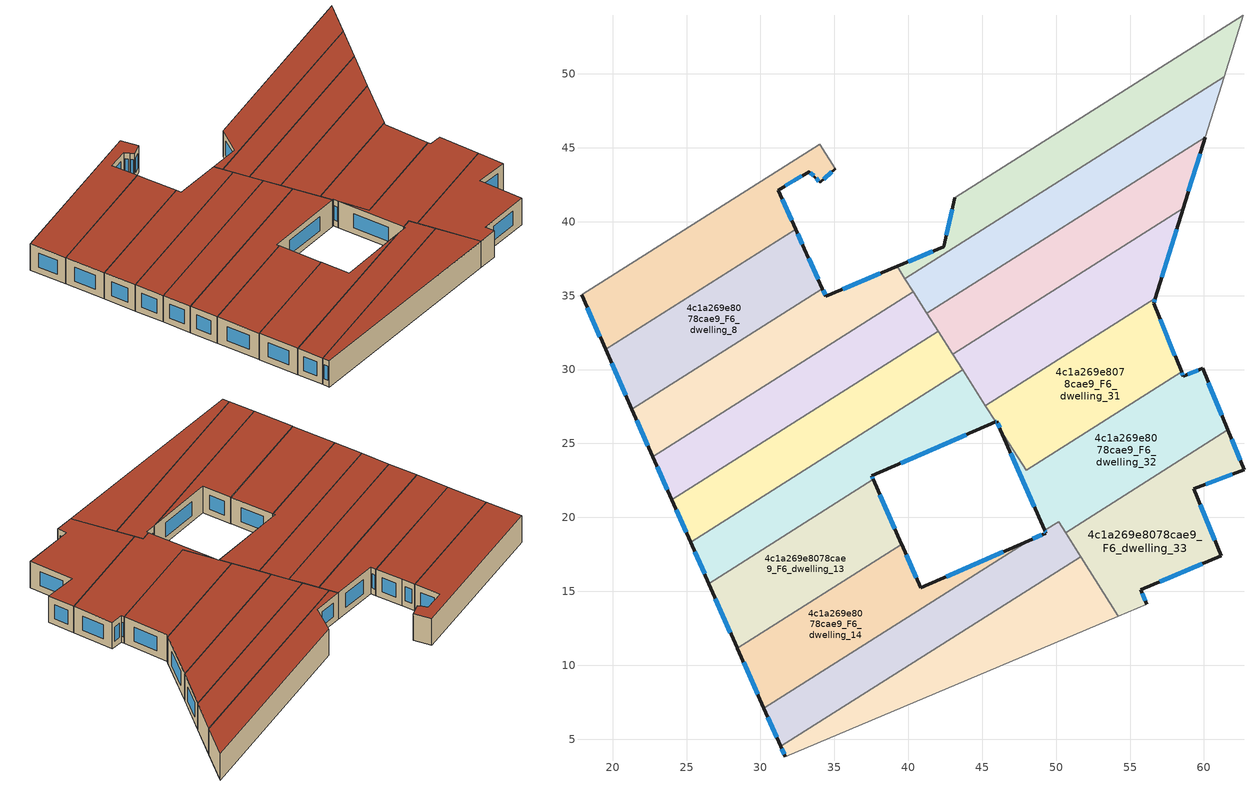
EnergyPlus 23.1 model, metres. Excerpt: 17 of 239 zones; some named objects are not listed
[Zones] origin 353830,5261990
4c1a269e8078cae9_F6_dwelling_10
 floor to 4c1a269e8078cae9_F5_dwelling_10 (EU_floor_Construction): 40.34,35.25 42.03,32.58 24.01,21.19 22.72,24.11 z18
 wall outside (EU_wall_Construction): 22.72,24.11 24.01,21.19 z18:21
 wall to 4c1a269e8078cae9_F6_dwelling_11 (EU_wall_Construction): 24.01,21.19 42.03,32.58 z18:21
 wall to 4c1a269e8078cae9_F6_dwelling_9 (EU_wall_Construction): 40.34,35.25 22.72,24.11 z18:21
 wall to 4c1a269e8078cae9_F6_dwelling_28 (EU_wall_Construction): 41.25,33.81 40.34,35.25 z18:21
 wall to 4c1a269e8078cae9_F6_dwelling_29 (EU_wall_Construction): 42.03,32.58 41.25,33.81 z18:21
 window (EU_Window_Construction): 23.03,23.42 23.71,21.87 z18.7:20.3
 roof outside (EU_roof_Construction): 42.03,32.58 40.34,35.25 22.72,24.11 24.01,21.19 z21
4c1a269e8078cae9_F6_dwelling_11
 floor to 4c1a269e8078cae9_F5_dwelling_11 (EU_floor_Construction): 42.03,32.58 43.67,29.97 25.27,18.33 24.01,21.19 z18
 wall outside (EU_wall_Construction): 24.01,21.19 25.27,18.33 z18:21
 wall to 4c1a269e8078cae9_F6_dwelling_12 (EU_wall_Construction): 25.27,18.33 43.67,29.97 z18:21
 wall to 4c1a269e8078cae9_F6_dwelling_29 (EU_wall_Construction): 42.99,31.05 42.03,32.58 z18:21
 wall to 4c1a269e8078cae9_F6_dwelling_30 (EU_wall_Construction): 43.67,29.97 42.99,31.05 z18:21
 window (EU_Window_Construction): 24.31,20.52 24.98,19 z18.7:20.3
 roof outside (EU_roof_Construction): 43.67,29.97 42.03,32.58 24.01,21.19 25.27,18.33 z21
4c1a269e8078cae9_F6_dwelling_12
 floor to 4c1a269e8078cae9_F5_dwelling_12 (EU_floor_Construction): 43.67,29.97 45.9,26.46 37.53,22.8 37.63,22.57 26.51,15.53 25.27,18.33 z18
 wall outside (EU_wall_Construction): 37.63,22.57 37.53,22.8 45.9,26.46 / 25.27,18.33 26.51,15.53 z18:21
 wall to 4c1a269e8078cae9_F6_dwelling_13 (EU_wall_Construction): 26.51,15.53 37.63,22.57 z18:21
 wall to 4c1a269e8078cae9_F6_dwelling_30 (EU_wall_Construction): 45.21,27.55 43.67,29.97 z18:21
 wall to 4c1a269e8078cae9_F6_dwelling_31 (EU_wall_Construction): 45.9,26.46 45.21,27.55 z18:21
 window (EU_Window_Construction): 39.49,23.66 43.93,25.6 / 37.61,22.62 37.55,22.75 / 25.56,17.67 26.22,16.19 z18.7:20.3
 roof outside (EU_roof_Construction): 37.63,22.57 37.53,22.8 45.9,26.46 43.67,29.97 25.27,18.33 26.51,15.53 z21
4c1a269e8078cae9_F6_dwelling_13
 floor to 4c1a269e8078cae9_F5_dwelling_13 (EU_floor_Construction): 37.63,22.57 39.54,18.22 39.56,18.18 28.44,11.15 28.42,11.19 26.51,15.53 z18
 wall outside (EU_wall_Construction): 26.51,15.53 28.42,11.19 28.44,11.15 / 39.56,18.18 39.54,18.22 37.63,22.57 z18:21
 wall to 4c1a269e8078cae9_F6_dwelling_14 (EU_wall_Construction): 28.44,11.15 39.56,18.18 z18:21
 window (EU_Window_Construction): 26.96,14.51 27.97,12.21 / 39.09,19.24 38.08,21.55 z18.7:20.3
 roof outside (EU_roof_Construction): 39.56,18.18 39.54,18.22 37.63,22.57 26.51,15.53 28.42,11.19 28.44,11.15 z21
4c1a269e8078cae9_F6_dwelling_14
 floor to 4c1a269e8078cae9_F5_dwelling_14 (EU_floor_Construction): 48.14,18.43 30.23,7.1 28.44,11.15 39.56,18.18 40.84,15.25 z18
 wall outside (EU_wall_Construction): 28.44,11.15 30.23,7.1 / 48.14,18.43 40.84,15.25 39.56,18.18 z18:21
 wall to 4c1a269e8078cae9_F6_dwelling_15 (EU_wall_Construction): 30.23,7.1 48.14,18.43 z18:21
 window (EU_Window_Construction): 28.86,10.2 29.81,8.05 / 40.54,15.93 39.86,17.49 / 46.42,17.68 42.56,15.99 z18.7:20.3
 roof outside (EU_roof_Construction): 40.84,15.25 39.56,18.18 28.44,11.15 30.23,7.1 48.14,18.43 z21
4c1a269e8078cae9_F6_dwelling_15
 floor to 4c1a269e8078cae9_F5_dwelling_15 (EU_floor_Construction): 50.17,19.71 51.66,17.35 31.37,4.51 30.23,7.1 48.14,18.43 49.3,18.94 49.22,19.12 z18
 wall outside (EU_wall_Construction): 49.22,19.12 49.3,18.94 48.14,18.43 / 30.23,7.1 31.37,4.51 z18:21
 wall to 4c1a269e8078cae9_F6_dwelling_32 (EU_wall_Construction): 50.63,18.97 50.17,19.71 49.22,19.12 z18:21
 wall to 4c1a269e8078cae9_F6_dwelling_16 (EU_wall_Construction): 31.37,4.51 51.66,17.35 z18:21
 wall to 4c1a269e8078cae9_F6_dwelling_33 (EU_wall_Construction): 51.66,17.35 50.64,18.97 z18:21
 window (EU_Window_Construction): 49.24,19.07 49.28,18.98 / 30.5,6.49 31.1,5.12 / 49.03,18.82 48.41,18.55 z18.7:20.3
 roof outside (EU_roof_Construction): 51.66,17.35 50.17,19.71 49.22,19.12 49.3,18.94 48.14,18.43 30.23,7.1 31.37,4.51 z21
4c1a269e8078cae9_F6_dwelling_16
 floor to 4c1a269e8078cae9_F5_dwelling_16 (EU_floor_Construction): 51.66,17.35 54.21,13.33 31.68,3.81 31.37,4.51 z18
 wall outside (EU_wall_Construction): 31.37,4.51 31.68,3.81 z18:21
 wall adiabatic (EU_wall_Construction): 31.68,3.81 54.21,13.33 z18:21
 wall to 4c1a269e8078cae9_F6_dwelling_33 (EU_wall_Construction): 54.21,13.33 51.66,17.35 z18:21
 window (EU_Window_Construction): 31.44,4.35 31.61,3.97 z18.7:20.3
 roof outside (EU_roof_Construction): 54.21,13.33 51.66,17.35 31.37,4.51 31.68,3.81 z21
4c1a269e8078cae9_F6_dwelling_27
 floor to 4c1a269e8078cae9_F5_dwelling_27 (EU_floor_Construction): 62.66,53.97 61.37,49.82 39.76,36.16 39.25,36.98 42.39,38.3 43.16,41.63 z18
 wall outside (EU_wall_Construction): 43.16,41.63 42.39,38.3 39.25,36.98 z18:21
 wall to 4c1a269e8078cae9_F6_dwelling_26 (EU_wall_Construction): 62.66,53.97 43.16,41.63 z18:21
 wall adiabatic (EU_wall_Construction): 61.37,49.82 62.66,53.97 z18:21
 wall to 4c1a269e8078cae9_F6_dwelling_28 (EU_wall_Construction): 39.76,36.16 61.37,49.82 z18:21
 wall to 4c1a269e8078cae9_F6_dwelling_9 (EU_wall_Construction): 39.25,36.98 39.76,36.16 z18:21
 window (EU_Window_Construction): 41.65,37.99 39.98,37.29 / 42.98,40.85 42.57,39.09 z18.7:20.3
 roof outside (EU_roof_Construction): 61.37,49.82 62.66,53.97 43.16,41.63 42.39,38.3 39.25,36.98 39.76,36.16 z21
4c1a269e8078cae9_F6_dwelling_28
 floor to 4c1a269e8078cae9_F5_dwelling_28 (EU_floor_Construction): 61.37,49.82 60.09,45.73 41.25,33.81 39.76,36.16 z18
 wall to 4c1a269e8078cae9_F6_dwelling_29 (EU_wall_Construction): 41.25,33.81 60.09,45.73 z18:21
 wall adiabatic (EU_wall_Construction): 60.09,45.73 61.37,49.82 z18:21
 wall to 4c1a269e8078cae9_F6_dwelling_9 (EU_wall_Construction): 39.76,36.16 40.34,35.25 z18:21
 roof outside (EU_roof_Construction): 60.09,45.73 61.37,49.82 39.76,36.16 41.25,33.81 z21
4c1a269e8078cae9_F6_dwelling_29
 floor to 4c1a269e8078cae9_F5_dwelling_29 (EU_floor_Construction): 60.09,45.73 58.6,40.92 42.99,31.05 41.25,33.81 z18
 wall outside (EU_wall_Construction): 58.6,40.92 60.09,45.73 z18:21
 wall to 4c1a269e8078cae9_F6_dwelling_30 (EU_wall_Construction): 42.99,31.05 58.6,40.92 z18:21
 window (EU_Window_Construction): 58.95,42.05 59.74,44.6 z18.7:20.3
 roof outside (EU_roof_Construction): 58.6,40.92 60.09,45.73 41.25,33.81 42.99,31.05 z21
4c1a269e8078cae9_F6_dwelling_30
 floor to 4c1a269e8078cae9_F5_dwelling_30 (EU_floor_Construction): 58.6,40.92 56.7,34.82 45.21,27.55 42.99,31.05 z18
 wall outside (EU_wall_Construction): 56.7,34.82 58.6,40.92 z18:21
 wall to 4c1a269e8078cae9_F6_dwelling_31 (EU_wall_Construction): 45.21,27.55 56.7,34.82 z18:21
 window (EU_Window_Construction): 57.15,36.25 58.16,39.49 z18.7:20.3
 roof outside (EU_roof_Construction): 56.7,34.82 58.6,40.92 42.99,31.05 45.21,27.55 z21
4c1a269e8078cae9_F6_dwelling_31
 floor to 4c1a269e8078cae9_F5_dwelling_31 (EU_floor_Construction): 56.7,34.82 56.6,34.49 58.48,29.85 47.96,23.2 46.23,25.94 45.98,26.49 45.9,26.46 45.21,27.55 z18
 wall outside (EU_wall_Construction): 58.48,29.85 56.6,34.49 56.7,34.82 / 45.9,26.46 45.98,26.49 46.23,25.94 z18:21
 wall to 4c1a269e8078cae9_F6_dwelling_32 (EU_wall_Construction): 46.23,25.94 47.96,23.2 58.48,29.85 z18:21
 window (EU_Window_Construction): 56.62,34.57 56.68,34.74 / 58.04,30.94 57.04,33.4 / 46.04,26.36 46.17,26.07 / 45.92,26.46 45.97,26.48 z18.7:20.3
 roof outside (EU_roof_Construction): 58.48,29.85 56.6,34.49 56.7,34.82 45.21,27.55 45.9,26.46 45.98,26.49 46.23,25.94 47.96,23.2 z21
4c1a269e8078cae9_F6_dwelling_32
 floor to 4c1a269e8078cae9_F5_dwelling_32 (EU_floor_Construction): 59.9,30.09 61.61,25.92 50.64,18.97 50.17,19.71 49.22,19.12 46.23,25.94 47.96,23.2 58.48,29.85 58.6,29.56 z18
 wall outside (EU_wall_Construction): 61.61,25.92 59.9,30.09 58.6,29.56 58.48,29.85 / 46.23,25.94 49.22,19.12 z18:21
 wall to 4c1a269e8078cae9_F6_dwelling_33 (EU_wall_Construction): 50.64,18.97 61.61,25.92 z18:21
 window (EU_Window_Construction): 59.6,29.97 58.91,29.68 / 61.21,26.9 60.3,29.11 / 46.93,24.34 48.52,20.72 / 58.57,29.63 58.51,29.78 z18.7:20.3
 roof outside (EU_roof_Construction): 61.61,25.92 59.9,30.09 58.6,29.56 58.48,29.85 47.96,23.2 46.23,25.94 49.22,19.12 50.17,19.71 50.64,18.97 z21
4c1a269e8078cae9_F6_dwelling_33
 floor to 4c1a269e8078cae9_F5_dwelling_33 (EU_floor_Construction): 61.61,25.92 62.71,23.22 59.32,21.93 61.16,17.41 55.74,15.11 56.13,14.14 54.21,13.33 50.64,18.97 z18
 wall outside (EU_wall_Construction): 56.13,14.14 55.74,15.11 61.16,17.41 59.32,21.93 62.71,23.22 61.61,25.92 z18:21
 wall adiabatic (EU_wall_Construction): 54.21,13.33 56.13,14.14 z18:21
 window (EU_Window_Construction): 57.01,15.65 59.89,16.87 / 56.04,14.37 55.83,14.88 / 62.45,23.85 61.87,25.28 / 60.11,22.24 61.91,22.92 / 60.73,18.47 59.75,20.87 z18.7:20.3
 roof outside (EU_roof_Construction): 61.16,17.41 59.32,21.93 62.71,23.22 61.61,25.92 50.64,18.97 54.21,13.33 56.13,14.14 55.74,15.11 z21
4c1a269e8078cae9_F6_dwelling_7
 floor to 4c1a269e8078cae9_F5_dwelling_7 (EU_floor_Construction): 34.01,45.25 35.06,43.6 34.04,42.67 33.68,43.01 33.29,43.39 31.19,42.13 32.38,39.5 19.52,31.36 17.89,35.05 z18
 wall outside (EU_wall_Construction): 32.38,39.5 31.19,42.13 33.29,43.39 33.68,43.01 34.04,42.67 35.06,43.6 / 17.89,35.05 19.52,31.36 z18:21
 wall to 4c1a269e8078cae9_F6_dwelling_8 (EU_wall_Construction): 19.52,31.36 32.38,39.5 z18:21
 wall to 4c1a269e8078cae9_F6_dwelling_6 (EU_wall_Construction): 34.01,45.25 17.89,35.05 z18:21
 wall to 4c1a269e8078cae9_F6_dwelling_23 (EU_wall_Construction): 35.06,43.6 34.01,45.25 z18:21
 window (EU_Window_Construction): 34.28,42.89 34.82,43.38 / 33.77,42.93 33.95,42.75 / 33.38,43.3 33.59,43.1 / 31.68,42.43 32.79,43.09 / 32.1,40.12 31.47,41.51 / 18.28,34.18 19.14,32.23 z18.7:20.3
 roof outside (EU_roof_Construction): 32.38,39.5 31.19,42.13 33.29,43.39 33.68,43.01 34.04,42.67 35.06,43.6 34.01,45.25 17.89,35.05 19.52,31.36 z21
4c1a269e8078cae9_F6_dwelling_8
 floor to 4c1a269e8078cae9_F5_dwelling_8 (EU_floor_Construction): 32.97,38.18 34.18,35.48 21.3,27.33 19.52,31.36 32.38,39.5 z18
 wall outside (EU_wall_Construction): 34.18,35.48 32.97,38.18 32.38,39.5 / 19.52,31.36 21.3,27.33 z18:21
 wall to 4c1a269e8078cae9_F6_dwelling_9 (EU_wall_Construction): 21.3,27.33 34.18,35.48 z18:21
 window (EU_Window_Construction): 33.9,36.11 33.26,37.55 / 19.94,30.42 20.88,28.27 / 32.84,38.49 32.52,39.19 z18.7:20.3
 roof outside (EU_roof_Construction): 34.18,35.48 32.97,38.18 32.38,39.5 19.52,31.36 21.3,27.33 z21
4c1a269e8078cae9_F6_dwelling_9
 floor to 4c1a269e8078cae9_F5_dwelling_9 (EU_floor_Construction): 39.25,36.98 40.34,35.25 22.72,24.11 21.3,27.33 34.18,35.48 34.42,34.94 z18
 wall outside (EU_wall_Construction): 39.25,36.98 34.42,34.94 34.18,35.48 / 21.3,27.33 22.72,24.11 z18:21
 window (EU_Window_Construction): 38.11,36.5 35.56,35.42 / 21.64,26.57 22.39,24.86 / 34.37,35.07 34.24,35.35 z18.7:20.3
 roof outside (EU_roof_Construction): 40.34,35.25 39.25,36.98 34.42,34.94 34.18,35.48 21.3,27.33 22.72,24.11 z21
[Building]
EU S2 Campaign: North Axis=0; Terrain=City; Solar Distribution=FullExterior
[Site:Location]
Budapest.Ferenc.Liszt.Intl.AP: Latitude=47.437; Longitude=19.256; Time Zone=1; Elevation=185
[SizingPeriod:WeatherFileDays]
AnnualSizingPeriod: Begin Month=1; Begin Day of Month=1; End Month=12; End Day of Month=31; Day of Week for Start Day=Monday; Use Weather File Daylight Saving Period=No; Use Weather File Rain and Snow Indicators=No
[MATERIAL]
EU_InternalMass_Material: Roughness=MediumRough; Thickness=0.1; Conductivity=1; Density=1800; Specific Heat=900; Thermal Absorptance=0.9; Solar Absorptance=0.7; Visible Absorptance=0.7
[MATERIAL:NOMASS] Roughness=MediumRough; Thermal Absorptance=0.9; Solar Absorptance=0.7; Visible Absorptance=0.7
Name | Thermal Resistance
EU_wall_NoMass | 0.832559
EU_roof_NoMass | 1.39638
EU_floor_NoMass | 0.872794
[WINDOWMATERIAL:SIMPLEGLAZINGSYSTEM]
EU_Window_SimpleGlazing: UFactor=2.79869; Solar Heat Gain Coefficient=0.75; Visible Transmittance=0.75
[CONSTRUCTION]
EU_wall_Construction: EU_wall_NoMass
EU_roof_Construction: EU_roof_NoMass
EU_floor_Construction: EU_floor_NoMass
EU_Window_Construction: EU_Window_SimpleGlazing
EU_InternalMass_Construction: EU_InternalMass_Material
[ZONE] Type=1; Multiplier=1; Ceiling Height=autocalculate; Floor Area=autocalculate; Part of Total Floor Area=Yes
Name | Volume
4c1a269e8078cae9_F6_dwelling_10 | 199.494
4c1a269e8078cae9_F6_dwelling_11; 4c1a269e8078cae9_F6_dwelling_7 | 199.467
4c1a269e8078cae9_F6_dwelling_12 | 211.982
4c1a269e8078cae9_F6_dwelling_13 | 186.942
4c1a269e8078cae9_F6_dwelling_14 | 187.154
4c1a269e8078cae9_F6_dwelling_15 | 199.475
4c1a269e8078cae9_F6_dwelling_16 | 199.479
4c1a269e8078cae9_F6_dwelling_27 | 199.487
4c1a269e8078cae9_F6_dwelling_28 | 199.463
4c1a269e8078cae9_F6_dwelling_29 | 199.514
4c1a269e8078cae9_F6_dwelling_30 | 199.458
4c1a269e8078cae9_F6_dwelling_31 | 199.469
4c1a269e8078cae9_F6_dwelling_32 | 211.801
4c1a269e8078cae9_F6_dwelling_33 | 199.485
4c1a269e8078cae9_F6_dwelling_8 | 199.471
4c1a269e8078cae9_F6_dwelling_9 | 199.47
[INTERNALMASS] Construction=EU_InternalMass_Construction
Name | Zone or ZoneList | Surface Area
4c1a269e8078cae9_F6_dwelling_7_EU_InternalMass | 4c1a269e8078cae9_F6_dwelling_7 | 66.4888
4c1a269e8078cae9_F6_dwelling_8_EU_InternalMass | 4c1a269e8078cae9_F6_dwelling_8 | 66.4904
4c1a269e8078cae9_F6_dwelling_9_EU_InternalMass | 4c1a269e8078cae9_F6_dwelling_9 | 66.4901
4c1a269e8078cae9_F6_dwelling_10_EU_InternalMass | 4c1a269e8078cae9_F6_dwelling_10 | 66.498
4c1a269e8078cae9_F6_dwelling_11_EU_InternalMass | 4c1a269e8078cae9_F6_dwelling_11 | 66.4889
4c1a269e8078cae9_F6_dwelling_12_EU_InternalMass | 4c1a269e8078cae9_F6_dwelling_12 | 70.6595
4c1a269e8078cae9_F6_dwelling_13_EU_InternalMass | 4c1a269e8078cae9_F6_dwelling_13 | 62.3197
4c1a269e8078cae9_F6_dwelling_14_EU_InternalMass | 4c1a269e8078cae9_F6_dwelling_14 | 62.3785
4c1a269e8078cae9_F6_dwelling_15_EU_InternalMass | 4c1a269e8078cae9_F6_dwelling_15 | 66.4918
4c1a269e8078cae9_F6_dwelling_16_EU_InternalMass | 4c1a269e8078cae9_F6_dwelling_16 | 66.4932
4c1a269e8078cae9_F6_dwelling_27_EU_InternalMass | 4c1a269e8078cae9_F6_dwelling_27 | 66.4954
4c1a269e8078cae9_F6_dwelling_28_EU_InternalMass | 4c1a269e8078cae9_F6_dwelling_28 | 66.4875
4c1a269e8078cae9_F6_dwelling_29_EU_InternalMass | 4c1a269e8078cae9_F6_dwelling_29 | 66.5045
4c1a269e8078cae9_F6_dwelling_30_EU_InternalMass | 4c1a269e8078cae9_F6_dwelling_30 | 66.4861
4c1a269e8078cae9_F6_dwelling_31_EU_InternalMass | 4c1a269e8078cae9_F6_dwelling_31 | 66.4899
4c1a269e8078cae9_F6_dwelling_32_EU_InternalMass | 4c1a269e8078cae9_F6_dwelling_32 | 70.6003
4c1a269e8078cae9_F6_dwelling_33_EU_InternalMass | 4c1a269e8078cae9_F6_dwelling_33 | 66.495
[OTHEREQUIPMENT] Fuel Type=Electricity; Design Level Calculation Method=Watts/Area; Power per Zone Floor Area=1; Fraction Latent=0; Fraction Radiant=0; Fraction Lost=0; Carbon Dioxide Generation Rate=0; EndUse Subcategory=EU_Step8_InternalGains
Name | Zone or ZoneList or Space or SpaceList | Schedule
EU_Step8_InternalGain_4c1a269e8078cae9_F6_dwelling_7_f000 | 4c1a269e8078cae9_F6_dwelling_7 | EU_Step8_GainSchedule_4c1a269e8078cae9_F6_dwelling_7_f000
EU_Step8_InternalGain_4c1a269e8078cae9_F6_dwelling_8_f000 | 4c1a269e8078cae9_F6_dwelling_8 | EU_Step8_GainSchedule_4c1a269e8078cae9_F6_dwelling_8_f000
EU_Step8_InternalGain_4c1a269e8078cae9_F6_dwelling_9_f000 | 4c1a269e8078cae9_F6_dwelling_9 | EU_Step8_GainSchedule_4c1a269e8078cae9_F6_dwelling_9_f000
EU_Step8_InternalGain_4c1a269e8078cae9_F6_dwelling_10_f000 | 4c1a269e8078cae9_F6_dwelling_10 | EU_Step8_GainSchedule_4c1a269e8078cae9_F6_dwelling_10_f000
EU_Step8_InternalGain_4c1a269e8078cae9_F6_dwelling_11_f000 | 4c1a269e8078cae9_F6_dwelling_11 | EU_Step8_GainSchedule_4c1a269e8078cae9_F6_dwelling_11_f000
EU_Step8_InternalGain_4c1a269e8078cae9_F6_dwelling_12_f000 | 4c1a269e8078cae9_F6_dwelling_12 | EU_Step8_GainSchedule_4c1a269e8078cae9_F6_dwelling_12_f000
EU_Step8_InternalGain_4c1a269e8078cae9_F6_dwelling_13_f000 | 4c1a269e8078cae9_F6_dwelling_13 | EU_Step8_GainSchedule_4c1a269e8078cae9_F6_dwelling_13_f000
EU_Step8_InternalGain_4c1a269e8078cae9_F6_dwelling_14_f000 | 4c1a269e8078cae9_F6_dwelling_14 | EU_Step8_GainSchedule_4c1a269e8078cae9_F6_dwelling_14_f000
EU_Step8_InternalGain_4c1a269e8078cae9_F6_dwelling_15_f000 | 4c1a269e8078cae9_F6_dwelling_15 | EU_Step8_GainSchedule_4c1a269e8078cae9_F6_dwelling_15_f000
EU_Step8_InternalGain_4c1a269e8078cae9_F6_dwelling_16_f000 | 4c1a269e8078cae9_F6_dwelling_16 | EU_Step8_GainSchedule_4c1a269e8078cae9_F6_dwelling_16_f000
EU_Step8_InternalGain_4c1a269e8078cae9_F6_dwelling_27_f000 | 4c1a269e8078cae9_F6_dwelling_27 | EU_Step8_GainSchedule_4c1a269e8078cae9_F6_dwelling_27_f000
EU_Step8_InternalGain_4c1a269e8078cae9_F6_dwelling_28_f000 | 4c1a269e8078cae9_F6_dwelling_28 | EU_Step8_GainSchedule_4c1a269e8078cae9_F6_dwelling_28_f000
EU_Step8_InternalGain_4c1a269e8078cae9_F6_dwelling_29_f000 | 4c1a269e8078cae9_F6_dwelling_29 | EU_Step8_GainSchedule_4c1a269e8078cae9_F6_dwelling_29_f000
EU_Step8_InternalGain_4c1a269e8078cae9_F6_dwelling_30_f000 | 4c1a269e8078cae9_F6_dwelling_30 | EU_Step8_GainSchedule_4c1a269e8078cae9_F6_dwelling_30_f000
EU_Step8_InternalGain_4c1a269e8078cae9_F6_dwelling_31_f000 | 4c1a269e8078cae9_F6_dwelling_31 | EU_Step8_GainSchedule_4c1a269e8078cae9_F6_dwelling_31_f000
EU_Step8_InternalGain_4c1a269e8078cae9_F6_dwelling_32_f000 | 4c1a269e8078cae9_F6_dwelling_32 | EU_Step8_GainSchedule_4c1a269e8078cae9_F6_dwelling_32_f000
EU_Step8_InternalGain_4c1a269e8078cae9_F6_dwelling_33_f000 | 4c1a269e8078cae9_F6_dwelling_33 | EU_Step8_GainSchedule_4c1a269e8078cae9_F6_dwelling_33_f000
[ZONEVENTILATION:DESIGNFLOWRATE] Schedule=EU_AlwaysOn; Design Flow Rate Calculation Method=AirChanges/Hour; Air Changes per Hour=0.475469; Ventilation Type=Natural; Fan Pressure Rise=0; Fan Total Efficiency=1; Constant Term Coefficient=1; Temperature Term Coefficient=0; Velocity Term Coefficient=0; Velocity Squared Term Coefficient=0; Minimum Indoor Temperature=-100; Maximum Indoor Temperature=100; Delta Temperature=-100; Minimum Outdoor Temperature=-100; Maximum Outdoor Temperature=100; Maximum Wind Speed=40
Name | Zone or ZoneList or Space or SpaceList
EU_ConstantAir_4c1a269e8078cae9_F6_dwelling_7 | 4c1a269e8078cae9_F6_dwelling_7
EU_ConstantAir_4c1a269e8078cae9_F6_dwelling_8 | 4c1a269e8078cae9_F6_dwelling_8
EU_ConstantAir_4c1a269e8078cae9_F6_dwelling_9 | 4c1a269e8078cae9_F6_dwelling_9
EU_ConstantAir_4c1a269e8078cae9_F6_dwelling_10 | 4c1a269e8078cae9_F6_dwelling_10
EU_ConstantAir_4c1a269e8078cae9_F6_dwelling_11 | 4c1a269e8078cae9_F6_dwelling_11
EU_ConstantAir_4c1a269e8078cae9_F6_dwelling_12 | 4c1a269e8078cae9_F6_dwelling_12
EU_ConstantAir_4c1a269e8078cae9_F6_dwelling_13 | 4c1a269e8078cae9_F6_dwelling_13
EU_ConstantAir_4c1a269e8078cae9_F6_dwelling_14 | 4c1a269e8078cae9_F6_dwelling_14
EU_ConstantAir_4c1a269e8078cae9_F6_dwelling_15 | 4c1a269e8078cae9_F6_dwelling_15
EU_ConstantAir_4c1a269e8078cae9_F6_dwelling_16 | 4c1a269e8078cae9_F6_dwelling_16
EU_ConstantAir_4c1a269e8078cae9_F6_dwelling_27 | 4c1a269e8078cae9_F6_dwelling_27
EU_ConstantAir_4c1a269e8078cae9_F6_dwelling_28 | 4c1a269e8078cae9_F6_dwelling_28
EU_ConstantAir_4c1a269e8078cae9_F6_dwelling_29 | 4c1a269e8078cae9_F6_dwelling_29
EU_ConstantAir_4c1a269e8078cae9_F6_dwelling_30 | 4c1a269e8078cae9_F6_dwelling_30
EU_ConstantAir_4c1a269e8078cae9_F6_dwelling_31 | 4c1a269e8078cae9_F6_dwelling_31
EU_ConstantAir_4c1a269e8078cae9_F6_dwelling_32 | 4c1a269e8078cae9_F6_dwelling_32
EU_ConstantAir_4c1a269e8078cae9_F6_dwelling_33 | 4c1a269e8078cae9_F6_dwelling_33
[HVACTEMPLATE:ZONE:IDEALLOADSAIRSYSTEM] System Availability Schedule=EU_AlwaysOn; Maximum Heating Supply Air Temperature=50; Minimum Cooling Supply Air Temperature=13; Maximum Heating Supply Air Humidity Ratio=0.0156; Minimum Cooling Supply Air Humidity Ratio=0.0077; Heating Limit=NoLimit; Cooling Limit=NoLimit; Heating Availability Schedule=EU_AlwaysOn; Cooling Availability Schedule=EU_CoolingOff; Dehumidification Control Type=ConstantSensibleHeatRatio; Cooling Sensible Heat Ratio=0.7; Dehumidification Setpoint=60; Humidification Control Type=None; Humidification Setpoint=30; Outdoor Air Method=None; Outdoor Air Flow Rate per Person=0.00944; Outdoor Air Flow Rate per Zone Floor Area=0; Outdoor Air Flow Rate per Zone=0; Demand Controlled Ventilation Type=None; Outdoor Air Economizer Type=NoEconomizer; Heat Recovery Type=None; Sensible Heat Recovery Effectiveness=0.7; Latent Heat Recovery Effectiveness=0.65
Name | Template Thermostat
4c1a269e8078cae9_F6_dwelling_7 | EU_HeatOnly_4c1a269e8078cae9_F6_dwelling_7
4c1a269e8078cae9_F6_dwelling_8 | EU_HeatOnly_4c1a269e8078cae9_F6_dwelling_8
4c1a269e8078cae9_F6_dwelling_9 | EU_HeatOnly_4c1a269e8078cae9_F6_dwelling_9
4c1a269e8078cae9_F6_dwelling_10 | EU_HeatOnly_4c1a269e8078cae9_F6_dwelling_10
4c1a269e8078cae9_F6_dwelling_11 | EU_HeatOnly_4c1a269e8078cae9_F6_dwelling_11
4c1a269e8078cae9_F6_dwelling_12 | EU_HeatOnly_4c1a269e8078cae9_F6_dwelling_12
4c1a269e8078cae9_F6_dwelling_13 | EU_HeatOnly_4c1a269e8078cae9_F6_dwelling_13
4c1a269e8078cae9_F6_dwelling_14 | EU_HeatOnly_4c1a269e8078cae9_F6_dwelling_14
4c1a269e8078cae9_F6_dwelling_15 | EU_HeatOnly_4c1a269e8078cae9_F6_dwelling_15
4c1a269e8078cae9_F6_dwelling_16 | EU_HeatOnly_4c1a269e8078cae9_F6_dwelling_16
4c1a269e8078cae9_F6_dwelling_27 | EU_HeatOnly_4c1a269e8078cae9_F6_dwelling_27
4c1a269e8078cae9_F6_dwelling_28 | EU_HeatOnly_4c1a269e8078cae9_F6_dwelling_28
4c1a269e8078cae9_F6_dwelling_29 | EU_HeatOnly_4c1a269e8078cae9_F6_dwelling_29
4c1a269e8078cae9_F6_dwelling_30 | EU_HeatOnly_4c1a269e8078cae9_F6_dwelling_30
4c1a269e8078cae9_F6_dwelling_31 | EU_HeatOnly_4c1a269e8078cae9_F6_dwelling_31
4c1a269e8078cae9_F6_dwelling_32 | EU_HeatOnly_4c1a269e8078cae9_F6_dwelling_32
4c1a269e8078cae9_F6_dwelling_33 | EU_HeatOnly_4c1a269e8078cae9_F6_dwelling_33
[SIZING:ZONE] Zone Cooling Design Supply Air Temperature Input Method=SupplyAirTemperature; Zone Cooling Design Supply Air Temperature=13; Zone Heating Design Supply Air Temperature Input Method=SupplyAirTemperature; Zone Heating Design Supply Air Temperature=50; Zone Cooling Design Supply Air Humidity Ratio=0.008; Zone Heating Design Supply Air Humidity Ratio=0.008; Cooling Design Air Flow Method=DesignDay; Cooling Design Air Flow Rate=0; Cooling Minimum Air Flow per Zone Floor Area=0.000762; Cooling Minimum Air Flow=0; Cooling Minimum Air Flow Fraction=0.2; Heating Design Air Flow Method=DesignDay; Heating Design Air Flow Rate=0; Heating Maximum Air Flow per Zone Floor Area=0.002032; Heating Maximum Air Flow=0.141576; Heating Maximum Air Flow Fraction=0.3; Account for Dedicated Outdoor Air System=No; Dedicated Outdoor Air System Control Strategy=NeutralSupplyAir; Dedicated Outdoor Air Low Setpoint Temperature for Design=autosize; Dedicated Outdoor Air High Setpoint Temperature for Design=autosize; Zone Load Sizing Method=Sensible Load Only No Latent Load; Zone Latent Cooling Design Supply Air Humidity Ratio Input Method=HumidityRatioDifference; Zone Cooling Design Supply Air Humidity Ratio Difference=0.005; Zone Latent Heating Design Supply Air Humidity Ratio Input Method=HumidityRatioDifference; Zone Humidification Design Supply Air Humidity Ratio Difference=0.005
4c1a269e8078cae9_F6_dwelling_7; 4c1a269e8078cae9_F6_dwelling_8; 4c1a269e8078cae9_F6_dwelling_9; 4c1a269e8078cae9_F6_dwelling_10; 4c1a269e8078cae9_F6_dwelling_11; 4c1a269e8078cae9_F6_dwelling_12; 4c1a269e8078cae9_F6_dwelling_13; 4c1a269e8078cae9_F6_dwelling_14; 4c1a269e8078cae9_F6_dwelling_15; 4c1a269e8078cae9_F6_dwelling_16; 4c1a269e8078cae9_F6_dwelling_27; 4c1a269e8078cae9_F6_dwelling_28; 4c1a269e8078cae9_F6_dwelling_29; 4c1a269e8078cae9_F6_dwelling_30; 4c1a269e8078cae9_F6_dwelling_31; 4c1a269e8078cae9_F6_dwelling_32; 4c1a269e8078cae9_F6_dwelling_33
[SCHEDULE:CONSTANT]
Name | Hourly Value
EU_AlwaysOn | 1
EU_CoolingOff | 0
[SCHEDULE:FILE] Column Number=1; Rows to Skip at Top=0; Number of Hours of Data=8760; Column Separator=Comma; Interpolate to Timestep=No; Minutes per Item=60; Adjust Schedule for Daylight Savings=Yes
Name | File
EU_Step8_GainSchedule_4c1a269e8078cae9_F6_dwelling_7_f000 | ../../schedules/4c1a269e8078cae9/4c1a269e8078cae9_F6_dwelling_7_f000_gain.csv
EU_Step8_GainSchedule_4c1a269e8078cae9_F6_dwelling_8_f000 | ../../schedules/4c1a269e8078cae9/4c1a269e8078cae9_F6_dwelling_8_f000_gain.csv
EU_Step8_GainSchedule_4c1a269e8078cae9_F6_dwelling_9_f000 | ../../schedules/4c1a269e8078cae9/4c1a269e8078cae9_F6_dwelling_9_f000_gain.csv
EU_Step8_GainSchedule_4c1a269e8078cae9_F6_dwelling_10_f000 | ../../schedules/4c1a269e8078cae9/4c1a269e8078cae9_F6_dwelling_10_f000_gain.csv
EU_Step8_GainSchedule_4c1a269e8078cae9_F6_dwelling_11_f000 | ../../schedules/4c1a269e8078cae9/4c1a269e8078cae9_F6_dwelling_11_f000_gain.csv
EU_Step8_GainSchedule_4c1a269e8078cae9_F6_dwelling_12_f000 | ../../schedules/4c1a269e8078cae9/4c1a269e8078cae9_F6_dwelling_12_f000_gain.csv
EU_Step8_GainSchedule_4c1a269e8078cae9_F6_dwelling_13_f000 | ../../schedules/4c1a269e8078cae9/4c1a269e8078cae9_F6_dwelling_13_f000_gain.csv
EU_Step8_GainSchedule_4c1a269e8078cae9_F6_dwelling_14_f000 | ../../schedules/4c1a269e8078cae9/4c1a269e8078cae9_F6_dwelling_14_f000_gain.csv
EU_Step8_GainSchedule_4c1a269e8078cae9_F6_dwelling_15_f000 | ../../schedules/4c1a269e8078cae9/4c1a269e8078cae9_F6_dwelling_15_f000_gain.csv
EU_Step8_GainSchedule_4c1a269e8078cae9_F6_dwelling_16_f000 | ../../schedules/4c1a269e8078cae9/4c1a269e8078cae9_F6_dwelling_16_f000_gain.csv
EU_Step8_GainSchedule_4c1a269e8078cae9_F6_dwelling_27_f000 | ../../schedules/4c1a269e8078cae9/4c1a269e8078cae9_F6_dwelling_27_f000_gain.csv
EU_Step8_GainSchedule_4c1a269e8078cae9_F6_dwelling_28_f000 | ../../schedules/4c1a269e8078cae9/4c1a269e8078cae9_F6_dwelling_28_f000_gain.csv
EU_Step8_GainSchedule_4c1a269e8078cae9_F6_dwelling_29_f000 | ../../schedules/4c1a269e8078cae9/4c1a269e8078cae9_F6_dwelling_29_f000_gain.csv
EU_Step8_GainSchedule_4c1a269e8078cae9_F6_dwelling_30_f000 | ../../schedules/4c1a269e8078cae9/4c1a269e8078cae9_F6_dwelling_30_f000_gain.csv
EU_Step8_GainSchedule_4c1a269e8078cae9_F6_dwelling_31_f000 | ../../schedules/4c1a269e8078cae9/4c1a269e8078cae9_F6_dwelling_31_f000_gain.csv
EU_Step8_GainSchedule_4c1a269e8078cae9_F6_dwelling_32_f000 | ../../schedules/4c1a269e8078cae9/4c1a269e8078cae9_F6_dwelling_32_f000_gain.csv
EU_Step8_GainSchedule_4c1a269e8078cae9_F6_dwelling_33_f000 | ../../schedules/4c1a269e8078cae9/4c1a269e8078cae9_F6_dwelling_33_f000_gain.csv
